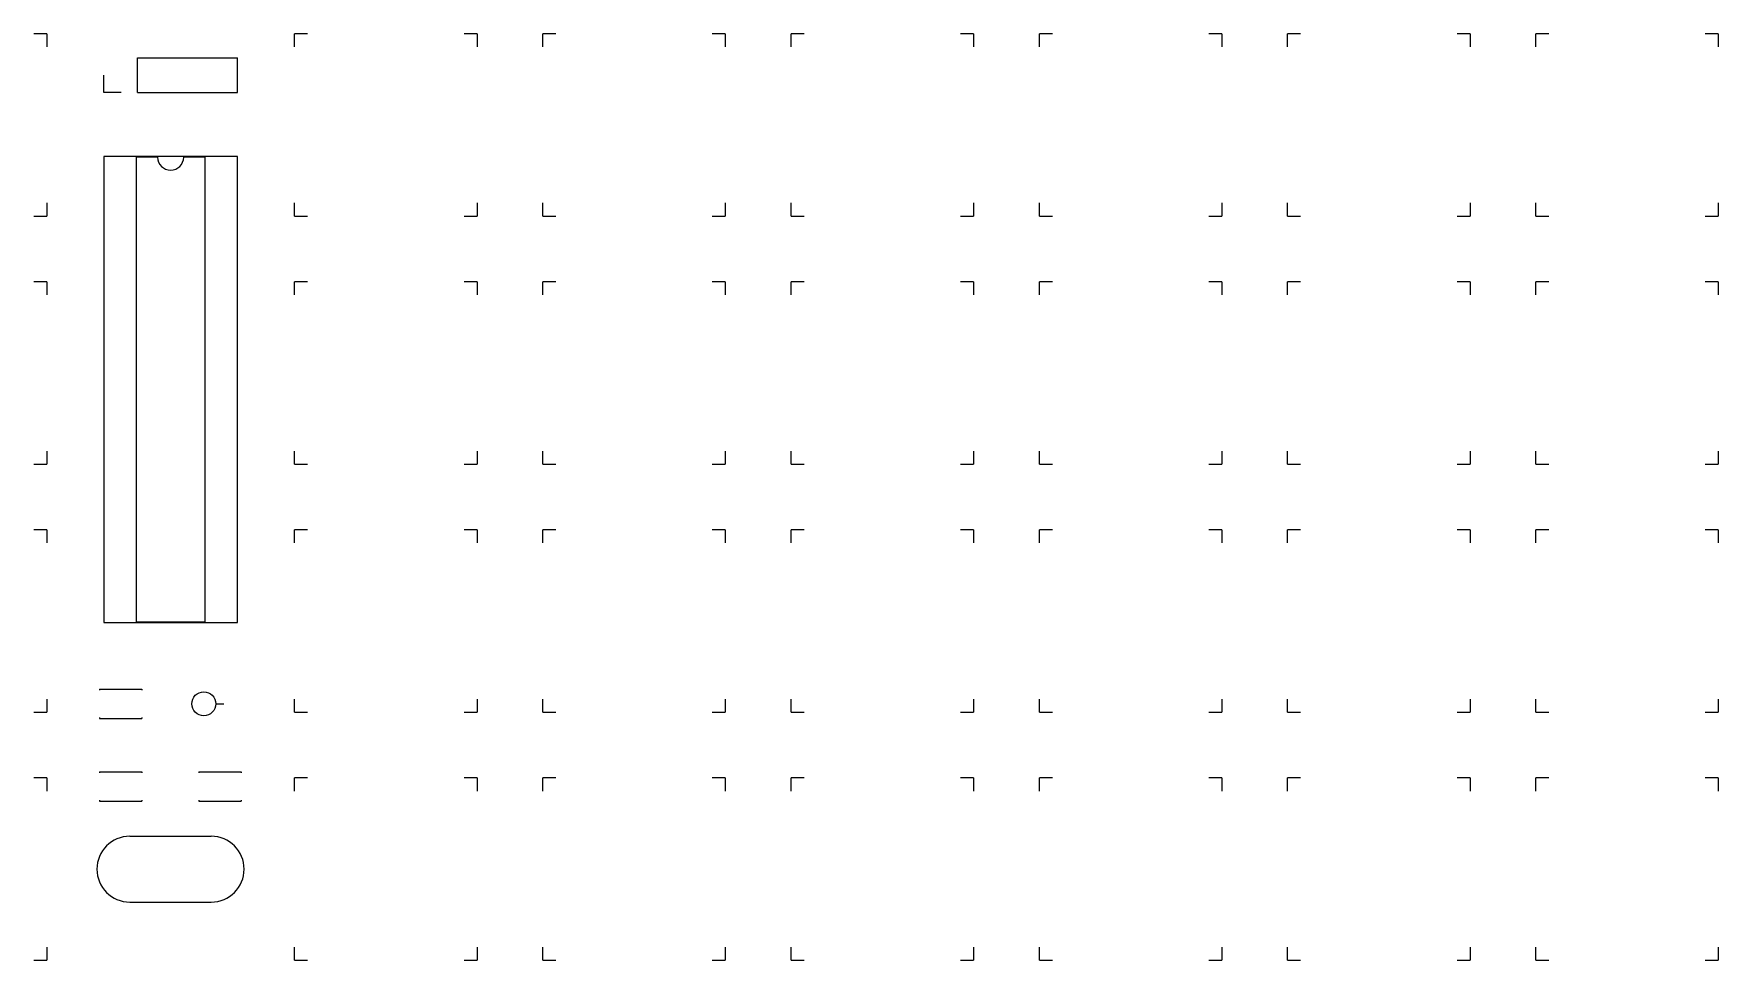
# Model space of a CAD drawing. Extents: x 0.25 to 9.99, y -6.13 to -0.01.
# Drawn here: x 4.59 to 9.68, y -6.13 to -3.32 of the extents above; entities that cross this region are included whole.
import ezdxf

# ---------------------------------------------------------------- set-up
doc = ezdxf.new("R2010")
doc.units = 0
doc.header["$MEASUREMENT"] = 0
doc.layers.add('BLACK', color=7, linetype='CONTINUOUS')

msp = doc.modelspace()

# ---------------------------------------------------------------- linework, layer by layer
at = {"layer": 'BLACK', "linetype": 'CONTINUOUS'}
for p, q in [((4.62559, -3.3248), (4.58622, -3.3248)), ((4.62559, -3.3248), (4.62559, -3.36417)), ((5.37441, -3.36417), (5.37441, -3.3248)), ((5.41378, -3.3248), (5.37441, -3.3248)), ((5.92559, -3.3248), (5.88622, -3.3248)), ((5.92559, -3.3248), (5.92559, -3.36417)), ((6.12441, -3.36417), (6.12441, -3.3248)), ((6.16378, -3.3248), (6.12441, -3.3248)), ((6.67559, -3.3248), (6.63622, -3.3248)), ((6.67559, -3.3248), (6.67559, -3.36417)), ((6.87441, -3.36417), (6.87441, -3.3248)), ((6.91378, -3.3248), (6.87441, -3.3248)), ((7.42559, -3.3248), (7.38622, -3.3248)), ((7.42559, -3.3248), (7.42559, -3.36417)), ((7.62441, -3.36417), (7.62441, -3.3248)), ((7.66378, -3.3248), (7.62441, -3.3248)), ((8.17559, -3.3248), (8.13622, -3.3248)), ((8.17559, -3.3248), (8.17559, -3.36417)), ((8.37441, -3.36417), (8.37441, -3.3248)), ((8.41378, -3.3248), (8.37441, -3.3248)), ((8.92559, -3.3248), (8.88622, -3.3248)), ((8.92559, -3.3248), (8.92559, -3.36417)), ((9.16378, -3.3248), (9.12441, -3.3248)), ((9.12441, -3.36417), (9.12441, -3.3248)), ((9.67559, -3.3248), (9.63622, -3.3248)), ((9.67559, -3.3248), (9.67559, -3.36417)), ((4.9, -3.50276), (4.9, -3.39803)), ((4.9, -3.39803), (5.20236, -3.39803)), ((5.20236, -3.50276), (5.20236, -3.39803)), ((4.79764, -3.50276), (4.79764, -3.45039)), ((4.85, -3.50276), (4.79764, -3.50276)), ((4.9, -3.50276), (5.20236, -3.50276)), ((4.79764, -3.69567), (4.79764, -5.10512)), ((5.20236, -3.69567), (4.79764, -3.69567)), ((4.89567, -3.69803), (4.89567, -5.10276)), ((4.96063, -3.69803), (4.89567, -3.69803)), ((5.10433, -3.69803), (5.03937, -3.69803)), ((5.10433, -5.10276), (5.10433, -3.69803)), ((5.20236, -5.10512), (5.20236, -3.69567)), ((4.62559, -3.83661), (4.62559, -3.87598)), ((5.37441, -3.87598), (5.37441, -3.83661)), ((5.92559, -3.83661), (5.92559, -3.87598)), ((6.12441, -3.87598), (6.12441, -3.83661)), ((6.67559, -3.83661), (6.67559, -3.87598)), ((6.87441, -3.87598), (6.87441, -3.83661)), ((7.42559, -3.83661), (7.42559, -3.87598)), ((7.62441, -3.87598), (7.62441, -3.83661)), ((8.17559, -3.83661), (8.17559, -3.87598)), ((8.37441, -3.87598), (8.37441, -3.83661)), ((8.92559, -3.83661), (8.92559, -3.87598)), ((9.12441, -3.87598), (9.12441, -3.83661)), ((9.67559, -3.83661), (9.67559, -3.87598)), ((4.58622, -3.87598), (4.62559, -3.87598)), ((5.37441, -3.87598), (5.41378, -3.87598)), ((5.88622, -3.87598), (5.92559, -3.87598)), ((6.12441, -3.87598), (6.16378, -3.87598)), ((6.63622, -3.87598), (6.67559, -3.87598)), ((6.87441, -3.87598), (6.91378, -3.87598)), ((7.38622, -3.87598), (7.42559, -3.87598)), ((7.62441, -3.87598), (7.66378, -3.87598)), ((8.13622, -3.87598), (8.17559, -3.87598)), ((8.37441, -3.87598), (8.41378, -3.87598)), ((8.88622, -3.87598), (8.92559, -3.87598)), ((9.12441, -3.87598), (9.16378, -3.87598)), ((9.63622, -3.87598), (9.67559, -3.87598)), ((4.62559, -4.0748), (4.58622, -4.0748)), ((4.62559, -4.0748), (4.62559, -4.11417)), ((5.37441, -4.11417), (5.37441, -4.0748)), ((5.41378, -4.0748), (5.37441, -4.0748)), ((5.92559, -4.0748), (5.88622, -4.0748)), ((5.92559, -4.0748), (5.92559, -4.11417)), ((6.12441, -4.11417), (6.12441, -4.0748)), ((6.16378, -4.0748), (6.12441, -4.0748)), ((6.67559, -4.0748), (6.63622, -4.0748)), ((6.67559, -4.0748), (6.67559, -4.11417)), ((6.87441, -4.11417), (6.87441, -4.0748)), ((6.91378, -4.0748), (6.87441, -4.0748)), ((7.42559, -4.0748), (7.38622, -4.0748)), ((7.42559, -4.0748), (7.42559, -4.11417)), ((7.62441, -4.11417), (7.62441, -4.0748)), ((7.66378, -4.0748), (7.62441, -4.0748)), ((8.17559, -4.0748), (8.13622, -4.0748)), ((8.17559, -4.0748), (8.17559, -4.11417)), ((8.37441, -4.11417), (8.37441, -4.0748)), ((8.41378, -4.0748), (8.37441, -4.0748)), ((8.92559, -4.0748), (8.88622, -4.0748)), ((8.92559, -4.0748), (8.92559, -4.11417)), ((9.16378, -4.0748), (9.12441, -4.0748)), ((9.12441, -4.11417), (9.12441, -4.0748)), ((9.67559, -4.0748), (9.63622, -4.0748)), ((9.67559, -4.0748), (9.67559, -4.11417)), ((4.58622, -4.62598), (4.62559, -4.62598)), ((4.62559, -4.58661), (4.62559, -4.62598)), ((5.37441, -4.62598), (5.37441, -4.58661)), ((5.37441, -4.62598), (5.41378, -4.62598)), ((5.88622, -4.62598), (5.92559, -4.62598)), ((5.92559, -4.58661), (5.92559, -4.62598)), ((6.12441, -4.62598), (6.12441, -4.58661)), ((6.12441, -4.62598), (6.16378, -4.62598)), ((6.63622, -4.62598), (6.67559, -4.62598)), ((6.67559, -4.58661), (6.67559, -4.62598)), ((6.87441, -4.62598), (6.87441, -4.58661)), ((6.87441, -4.62598), (6.91378, -4.62598)), ((7.38622, -4.62598), (7.42559, -4.62598)), ((7.42559, -4.58661), (7.42559, -4.62598)), ((7.62441, -4.62598), (7.62441, -4.58661)), ((7.62441, -4.62598), (7.66378, -4.62598)), ((8.13622, -4.62598), (8.17559, -4.62598)), ((8.17559, -4.58661), (8.17559, -4.62598)), ((8.37441, -4.62598), (8.37441, -4.58661)), ((8.37441, -4.62598), (8.41378, -4.62598)), ((8.88622, -4.62598), (8.92559, -4.62598)), ((8.92559, -4.58661), (8.92559, -4.62598)), ((9.12441, -4.62598), (9.12441, -4.58661)), ((9.12441, -4.62598), (9.16378, -4.62598)), ((9.63622, -4.62598), (9.67559, -4.62598)), ((9.67559, -4.58661), (9.67559, -4.62598)), ((4.62559, -4.8248), (4.58622, -4.8248)), ((4.62559, -4.8248), (4.62559, -4.86417)), ((5.37441, -4.86417), (5.37441, -4.8248)), ((5.41378, -4.8248), (5.37441, -4.8248)), ((5.92559, -4.8248), (5.88622, -4.8248)), ((5.92559, -4.8248), (5.92559, -4.86417)), ((6.12441, -4.86417), (6.12441, -4.8248)), ((6.16378, -4.8248), (6.12441, -4.8248)), ((6.67559, -4.8248), (6.63622, -4.8248)), ((6.67559, -4.8248), (6.67559, -4.86417)), ((6.87441, -4.86417), (6.87441, -4.8248)), ((6.91378, -4.8248), (6.87441, -4.8248)), ((7.42559, -4.8248), (7.38622, -4.8248)), ((7.42559, -4.8248), (7.42559, -4.86417)), ((7.62441, -4.86417), (7.62441, -4.8248)), ((7.66378, -4.8248), (7.62441, -4.8248)), ((8.17559, -4.8248), (8.13622, -4.8248)), ((8.17559, -4.8248), (8.17559, -4.86417)), ((8.37441, -4.86417), (8.37441, -4.8248)), ((8.41378, -4.8248), (8.37441, -4.8248)), ((8.92559, -4.8248), (8.88622, -4.8248)), ((8.92559, -4.8248), (8.92559, -4.86417)), ((9.16378, -4.8248), (9.12441, -4.8248)), ((9.12441, -4.86417), (9.12441, -4.8248)), ((9.67559, -4.8248), (9.63622, -4.8248)), ((9.67559, -4.8248), (9.67559, -4.86417)), ((4.79764, -5.10512), (5.20236, -5.10512)), ((4.89567, -5.10276), (5.10433, -5.10276)), ((4.62559, -5.33661), (4.62559, -5.37598)), ((4.78543, -5.3063), (4.78543, -5.30886)), ((4.78543, -5.3063), (4.91299, -5.3063)), ((4.91299, -5.3063), (4.91299, -5.30886)), ((5.37441, -5.37598), (5.37441, -5.33661)), ((5.92559, -5.33661), (5.92559, -5.37598)), ((6.12441, -5.37598), (6.12441, -5.33661)), ((6.67559, -5.33661), (6.67559, -5.37598)), ((6.87441, -5.37598), (6.87441, -5.33661)), ((7.42559, -5.33661), (7.42559, -5.37598)), ((7.62441, -5.37598), (7.62441, -5.33661)), ((8.17559, -5.33661), (8.17559, -5.37598)), ((8.37441, -5.37598), (8.37441, -5.33661)), ((8.92559, -5.33661), (8.92559, -5.37598)), ((9.12441, -5.37598), (9.12441, -5.33661)), ((9.67559, -5.33661), (9.67559, -5.37598)), ((4.58622, -5.37598), (4.62559, -5.37598)), ((4.78543, -5.39193), (4.78543, -5.39449)), ((4.78543, -5.39449), (4.91299, -5.39449)), ((4.91299, -5.39193), (4.91299, -5.39449)), ((5.13622, -5.35039), (5.16063, -5.35039)), ((5.37441, -5.37598), (5.41378, -5.37598)), ((5.88622, -5.37598), (5.92559, -5.37598)), ((6.12441, -5.37598), (6.16378, -5.37598)), ((6.63622, -5.37598), (6.67559, -5.37598)), ((6.87441, -5.37598), (6.91378, -5.37598)), ((7.38622, -5.37598), (7.42559, -5.37598)), ((7.62441, -5.37598), (7.66378, -5.37598)), ((8.13622, -5.37598), (8.17559, -5.37598)), ((8.37441, -5.37598), (8.41378, -5.37598)), ((8.88622, -5.37598), (8.92559, -5.37598)), ((9.12441, -5.37598), (9.16378, -5.37598)), ((9.63622, -5.37598), (9.67559, -5.37598)), ((4.62559, -5.5748), (4.58622, -5.5748)), ((4.62559, -5.5748), (4.62559, -5.61417)), ((4.78543, -5.5563), (4.78543, -5.55886)), ((4.78543, -5.5563), (4.91299, -5.5563)), ((4.91299, -5.5563), (4.91299, -5.55886)), ((5.08543, -5.5563), (5.08543, -5.55886)), ((5.08543, -5.5563), (5.21299, -5.5563)), ((5.21299, -5.5563), (5.21299, -5.55886)), ((5.37441, -5.61417), (5.37441, -5.5748)), ((5.41378, -5.5748), (5.37441, -5.5748)), ((5.92559, -5.5748), (5.88622, -5.5748)), ((5.92559, -5.5748), (5.92559, -5.61417)), ((6.12441, -5.61417), (6.12441, -5.5748)), ((6.16378, -5.5748), (6.12441, -5.5748)), ((6.67559, -5.5748), (6.63622, -5.5748)), ((6.67559, -5.5748), (6.67559, -5.61417)), ((6.87441, -5.61417), (6.87441, -5.5748)), ((6.91378, -5.5748), (6.87441, -5.5748)), ((7.42559, -5.5748), (7.38622, -5.5748)), ((7.42559, -5.5748), (7.42559, -5.61417)), ((7.62441, -5.61417), (7.62441, -5.5748)), ((7.66378, -5.5748), (7.62441, -5.5748)), ((8.17559, -5.5748), (8.13622, -5.5748)), ((8.17559, -5.5748), (8.17559, -5.61417)), ((8.37441, -5.61417), (8.37441, -5.5748)), ((8.41378, -5.5748), (8.37441, -5.5748)), ((8.92559, -5.5748), (8.88622, -5.5748)), ((8.92559, -5.5748), (8.92559, -5.61417)), ((9.16378, -5.5748), (9.12441, -5.5748)), ((9.12441, -5.61417), (9.12441, -5.5748)), ((9.67559, -5.5748), (9.63622, -5.5748)), ((9.67559, -5.5748), (9.67559, -5.61417)), ((4.78543, -5.64193), (4.78543, -5.64449)), ((4.78543, -5.64449), (4.91299, -5.64449)), ((4.91299, -5.64193), (4.91299, -5.64449)), ((5.08543, -5.64193), (5.08543, -5.64449)), ((5.08543, -5.64449), (5.21299, -5.64449)), ((5.21299, -5.64193), (5.21299, -5.64449)), ((4.87657, -5.75098), (5.12264, -5.75098)), ((4.87657, -5.9498), (5.12264, -5.9498)), ((4.62559, -6.08661), (4.62559, -6.12598)), ((5.37441, -6.12598), (5.37441, -6.08661)), ((5.92559, -6.08661), (5.92559, -6.12598)), ((6.12441, -6.12598), (6.12441, -6.08661)), ((6.67559, -6.08661), (6.67559, -6.12598)), ((6.87441, -6.12598), (6.87441, -6.08661)), ((7.42559, -6.08661), (7.42559, -6.12598)), ((7.62441, -6.12598), (7.62441, -6.08661)), ((8.17559, -6.08661), (8.17559, -6.12598)), ((8.37441, -6.12598), (8.37441, -6.08661)), ((8.92559, -6.08661), (8.92559, -6.12598)), ((9.12441, -6.12598), (9.12441, -6.08661)), ((9.67559, -6.08661), (9.67559, -6.12598)), ((4.58622, -6.12598), (4.62559, -6.12598)), ((5.37441, -6.12598), (5.41378, -6.12598)), ((5.88622, -6.12598), (5.92559, -6.12598)), ((6.12441, -6.12598), (6.16378, -6.12598)), ((6.63622, -6.12598), (6.67559, -6.12598)), ((6.87441, -6.12598), (6.91378, -6.12598)), ((7.38622, -6.12598), (7.42559, -6.12598)), ((7.62441, -6.12598), (7.66378, -6.12598)), ((8.13622, -6.12598), (8.17559, -6.12598)), ((8.37441, -6.12598), (8.41378, -6.12598)), ((8.88622, -6.12598), (8.92559, -6.12598)), ((9.12441, -6.12598), (9.16378, -6.12598)), ((9.63622, -6.12598), (9.67559, -6.12598))]:
    msp.add_line(p, q, dxfattribs=at)
at = {"layer": 'BLACK'}
msp.add_circle((5.1, -5.35039), 0.036221, dxfattribs=at)
for centre, radius, start, end in [((5, -3.69803), 0.03937, -180, 0), ((4.87657, -5.85039), 0.099409, -270, -90), ((5.12264, -5.85039), 0.099409, -90, 90)]:
    msp.add_arc(centre, radius, start, end, dxfattribs=at)

doc.saveas('drawing.dxf')
